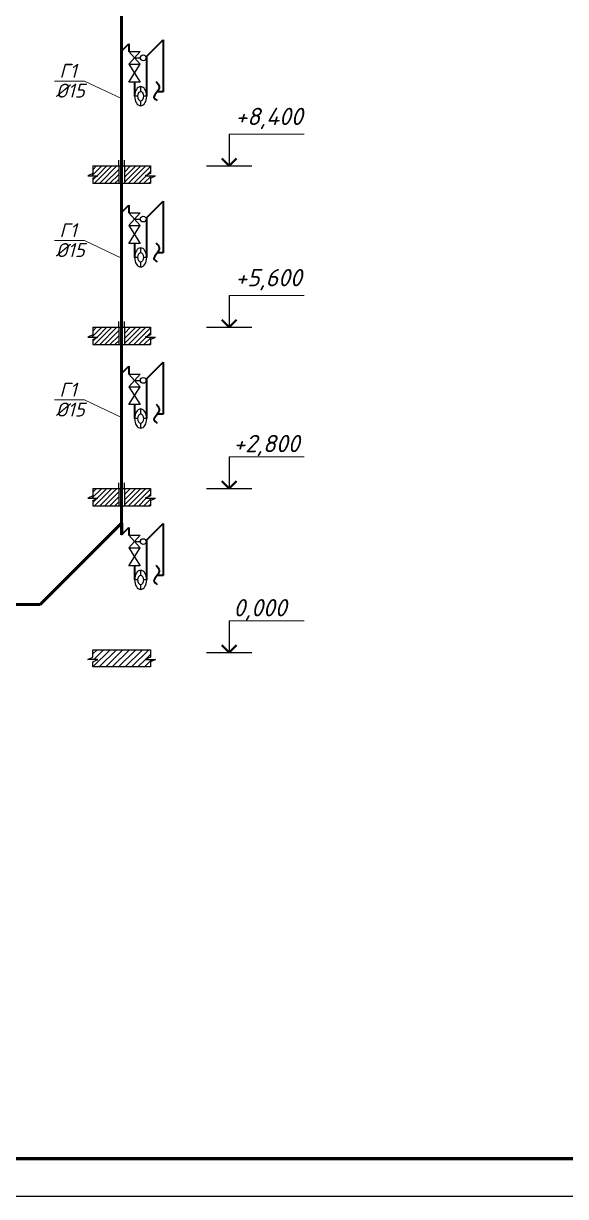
# Model space of a CAD drawing. Header units: millimetres. Extents: x -710977 to 10671, y -929782 to 89628.
# Drawn here: x 1067 to 1139, y 4268.8 to 4424.6 of the extents above; entities that cross this region are included whole.
import ezdxf

# ---------------------------------------------------------------- set-up
doc = ezdxf.new("R2010")
doc.units = ezdxf.units.MM
doc.header["$LTSCALE"] = 0.4
for name, color, linetype in [('А1', 7, 'Continuous'), ('аксонометрия', 84, 'Continuous'), ('кварталыИнфо', 7, 'Continuous')]:
    doc.layers.add(name, color=color, linetype=linetype)
for name, color, linetype, lineweight in [('здания', 7, 'Continuous', 25), ('Надписи', 7, 'Continuous', 20), ('основной', 7, 'Continuous', 60)]:
    doc.layers.add(name, color=color, linetype=linetype, lineweight=lineweight)
doc.styles.add('текстовый', font='isocpeui.ttf', dxfattribs={"height": 5})
pattern_1 = [(45, (693.2439, 4259.29185), (-0.33808543, 0.33808543), [])]
pattern_2 = [(45, (693.2439, 4280.71185), (-0.33808543, 0.33808543), [])]

msp = doc.modelspace()

# ---------------------------------------------------------------- hatches: boundary and pattern name
at = {"layer": 'аксонометрия', "lineweight": 25}
h = msp.add_hatch(dxfattribs=at)
h.set_pattern_fill('ANSI31', scale=3.825, style=0)
h.set_pattern_definition([(45, (693.2439, 4302.13185), (-0.33808543, 0.33808543), [])])
h.paths.add_polyline_path([(1079.679, 4403.401), (1079.679, 4405.696), (1076.236, 4405.696), (1076.236, 4404.708), (1075.558, 4404.396), (1076.915, 4404.396), (1076.236, 4404.083), (1076.236, 4403.401)])
h = msp.add_hatch(dxfattribs=at)
h.set_pattern_fill('ANSI31', scale=3.825, style=0)
h.set_pattern_definition(pattern_2)
h.paths.add_polyline_path([(1084.565, 4404.396), (1083.208, 4404.396), (1083.886, 4404.708), (1083.886, 4405.696), (1080.444, 4405.696), (1080.444, 4403.401), (1083.886, 4403.401), (1083.886, 4404.083)])
h = msp.add_hatch(dxfattribs=at)
h.set_pattern_fill('ANSI31', scale=3.825, style=0)
h.set_pattern_definition(pattern_2)
h.paths.add_polyline_path([(1079.679, 4381.981), (1079.679, 4384.276), (1076.236, 4384.276), (1076.236, 4383.288), (1075.558, 4382.976), (1076.915, 4382.976), (1076.236, 4382.663), (1076.236, 4381.981)])
h = msp.add_hatch(dxfattribs=at)
h.set_pattern_fill('ANSI31', scale=3.825, style=0)
h.set_pattern_definition(pattern_1)
h.paths.add_polyline_path([(1084.565, 4382.976), (1083.208, 4382.976), (1083.886, 4383.288), (1083.886, 4384.276), (1080.444, 4384.276), (1080.444, 4381.981), (1083.886, 4381.981), (1083.886, 4382.663)])
h = msp.add_hatch(dxfattribs=at)
h.set_pattern_fill('ANSI31', scale=3.825, style=0)
h.set_pattern_definition(pattern_1)
h.paths.add_polyline_path([(1079.679, 4360.561), (1079.679, 4362.856), (1076.236, 4362.856), (1076.236, 4361.868), (1075.558, 4361.556), (1076.915, 4361.556), (1076.236, 4361.243), (1076.236, 4360.561)])
h = msp.add_hatch(dxfattribs=at)
h.set_pattern_fill('ANSI31', scale=3.825, style=0)
h.set_pattern_definition([(45, (693.2439, 4237.87185), (-0.33808543, 0.33808543), [])])
h.paths.add_polyline_path([(1084.565, 4361.556), (1083.208, 4361.556), (1083.886, 4361.868), (1083.886, 4362.856), (1080.444, 4362.856), (1080.444, 4360.561), (1083.886, 4360.561), (1083.886, 4361.243)])
at = {"layer": 'кварталыИнфо', "ltscale": 0.12}
h = msp.add_hatch(dxfattribs=at)
h.set_pattern_fill('ANSI31', color=256, scale=0.19125)
h.set_pattern_definition([(45, (603.934, 1106.00935), (-0.4293685, 0.4293685), [])])
h.paths.add_polyline_path([(1076.915, 4340.136), (1075.558, 4340.136), (1076.236, 4340.448), (1076.236, 4341.436), (1083.886, 4341.436), (1083.886, 4340.448), (1083.208, 4340.136), (1084.565, 4340.136), (1083.886, 4339.823), (1083.886, 4339.141), (1076.236, 4339.141), (1076.236, 4339.823)])

# ---------------------------------------------------------------- linework, layer by layer
at = {"color": 7, "lineweight": 35}
for p, q in [((1080.061, 4420.95), (1081.035, 4421.924)), ((1081.035, 4421.924), (1081.035, 4420.901)), ((1083.395, 4420.289), (1085.559, 4422.453)), ((1085.559, 4422.453), (1085.559, 4415.568)), ((1083.395, 4414.972), (1083.395, 4420.289)), ((1081.789, 4416.831), (1081.789, 4414.972)), ((1085.559, 4415.568), (1084.794, 4415.568)), ((1083.395, 4398.869), (1085.559, 4401.033)), ((1085.559, 4401.033), (1085.559, 4394.148)), ((1080.061, 4399.53), (1081.035, 4400.504)), ((1081.035, 4400.504), (1081.035, 4399.481)), ((1083.395, 4393.552), (1083.395, 4398.869)), ((1081.789, 4395.411), (1081.789, 4393.552)), ((1085.559, 4394.148), (1084.794, 4394.148)), ((1083.395, 4377.449), (1085.559, 4379.613)), ((1085.559, 4379.613), (1085.559, 4372.728)), ((1080.061, 4378.11), (1081.035, 4379.084)), ((1081.035, 4379.084), (1081.035, 4378.061)), ((1083.395, 4372.132), (1083.395, 4377.449)), ((1081.789, 4373.991), (1081.789, 4372.132)), ((1085.559, 4372.728), (1084.794, 4372.728)), ((1080.061, 4356.69), (1081.035, 4357.664)), ((1081.035, 4357.664), (1081.035, 4356.641)), ((1083.395, 4356.029), (1085.559, 4358.193)), ((1085.559, 4358.193), (1085.559, 4351.308)), ((1083.395, 4350.712), (1083.395, 4356.029)), ((1081.789, 4352.571), (1081.789, 4350.712)), ((1085.559, 4351.308), (1084.794, 4351.308))]:
    msp.add_line(p, q, dxfattribs=at)
at = {"color": 7, "lineweight": 20}
for p, q in [((1071.157, 4416.985), (1075.121, 4416.985)), ((1075.121, 4416.985), (1080.061, 4414.654)), ((1094.334, 4409.906), (1104.319, 4409.906)), ((1071.157, 4395.801), (1075.121, 4395.801)), ((1075.121, 4395.801), (1080.061, 4393.47)), ((1094.334, 4388.486), (1104.319, 4388.486)), ((1071.157, 4374.617), (1075.121, 4374.617)), ((1075.121, 4374.617), (1080.061, 4372.286)), ((1094.334, 4367.066), (1104.319, 4367.066)), ((1094.334, 4345.256), (1104.319, 4345.256))]:
    msp.add_line(p, q, dxfattribs=at)
at = {"color": 7, "lineweight": 25}
for p, q in [((1094.334, 4409.906), (1094.334, 4405.696)), ((1091.317, 4405.696), (1097.352, 4405.696)), ((1094.334, 4388.486), (1094.334, 4384.276)), ((1091.317, 4384.276), (1097.352, 4384.276)), ((1094.334, 4367.066), (1094.334, 4362.856)), ((1091.317, 4362.856), (1097.352, 4362.856)), ((1094.334, 4345.256), (1094.334, 4341.046)), ((1091.317, 4341.046), (1097.352, 4341.046))]:
    msp.add_line(p, q, dxfattribs=at)
at = {"color": 7, "lineweight": 35}
for points in [[(1084.637, 4416.907), (1085.039, 4416.238), (1084.743, 4415.499), (1084.36, 4414.822), (1084.803, 4414.38)], [(1084.637, 4395.487), (1085.039, 4394.818), (1084.743, 4394.079), (1084.36, 4393.402), (1084.803, 4392.96)], [(1084.637, 4374.067), (1085.039, 4373.398), (1084.743, 4372.659), (1084.36, 4371.982), (1084.803, 4371.54)], [(1084.637, 4352.647), (1085.039, 4351.978), (1084.743, 4351.239), (1084.36, 4350.562), (1084.803, 4350.12)]]:
    msp.add_spline(points, degree=3, dxfattribs=at)
at = {"layer": 'А1'}
msp.add_line((1687.544, 4268.791), (846.544, 4268.791), dxfattribs=at)
at = {"layer": 'аксонометрия', "color": 7, "lineweight": 53}
for p, q in [((1080.061, 4356.713), (1080.061, 4528.073)), ((1080.061, 4358.243), (1080.061, 4359.876))]:
    msp.add_line(p, q, dxfattribs=at)
at = {"layer": 'аксонометрия', "color": 7, "lineweight": 25}
for p, q in [((1081.789, 4420.059), (1082.554, 4420.059)), ((1082.193, 4414.972), (1081.789, 4414.972)), ((1082.592, 4415.573), (1082.592, 4416.236)), ((1083.395, 4414.972), (1082.99, 4414.972)), ((1082.592, 4413.708), (1082.592, 4414.371)), ((1076.236, 4405.696), (1083.886, 4405.696)), ((1076.236, 4405.696), (1076.236, 4404.708)), ((1079.679, 4405.696), (1079.679, 4406.461)), ((1079.679, 4405.696), (1079.679, 4403.401)), ((1080.444, 4405.696), (1080.444, 4406.461)), ((1080.444, 4405.696), (1080.444, 4403.401)), ((1083.886, 4405.696), (1083.886, 4404.708)), ((1076.236, 4404.708), (1075.558, 4404.396)), ((1075.558, 4404.396), (1076.915, 4404.396)), ((1076.236, 4404.083), (1076.915, 4404.396)), ((1076.236, 4404.083), (1076.236, 4403.401)), ((1083.886, 4404.708), (1083.208, 4404.396)), ((1083.208, 4404.396), (1084.565, 4404.396)), ((1083.886, 4404.083), (1084.565, 4404.396)), ((1083.886, 4404.083), (1083.886, 4403.401)), ((1076.236, 4403.401), (1083.886, 4403.401)), ((1080.061, 4403.401), (1080.061, 4399.576)), ((1081.789, 4398.639), (1082.554, 4398.639)), ((1082.592, 4394.153), (1082.592, 4394.816)), ((1082.193, 4393.552), (1081.789, 4393.552)), ((1083.395, 4393.552), (1082.99, 4393.552)), ((1082.592, 4392.288), (1082.592, 4392.951)), ((1076.236, 4384.276), (1083.886, 4384.276)), ((1076.236, 4384.276), (1076.236, 4383.288)), ((1079.679, 4384.276), (1079.679, 4385.041)), ((1079.679, 4384.276), (1079.679, 4381.981)), ((1080.444, 4384.276), (1080.444, 4385.041)), ((1080.444, 4384.276), (1080.444, 4381.981)), ((1083.886, 4384.276), (1083.886, 4383.288)), ((1076.236, 4383.288), (1075.558, 4382.976)), ((1075.558, 4382.976), (1076.915, 4382.976)), ((1076.236, 4382.663), (1076.915, 4382.976)), ((1076.236, 4382.663), (1076.236, 4381.981)), ((1083.886, 4383.288), (1083.208, 4382.976)), ((1083.208, 4382.976), (1084.565, 4382.976)), ((1083.886, 4382.663), (1084.565, 4382.976)), ((1083.886, 4382.663), (1083.886, 4381.981)), ((1076.236, 4381.981), (1083.886, 4381.981)), ((1081.789, 4377.219), (1082.554, 4377.219)), ((1082.592, 4372.733), (1082.592, 4373.396)), ((1082.193, 4372.132), (1081.789, 4372.132)), ((1082.592, 4370.868), (1082.592, 4371.531)), ((1083.395, 4372.132), (1082.99, 4372.132)), ((1079.679, 4362.856), (1079.679, 4363.621)), ((1080.444, 4362.856), (1080.444, 4363.621)), ((1076.236, 4362.856), (1083.886, 4362.856)), ((1076.236, 4362.856), (1076.236, 4361.868)), ((1079.679, 4362.856), (1079.679, 4360.561)), ((1080.444, 4362.856), (1080.444, 4360.561)), ((1083.886, 4362.856), (1083.886, 4361.868)), ((1076.236, 4361.868), (1075.558, 4361.556)), ((1075.558, 4361.556), (1076.915, 4361.556)), ((1076.236, 4361.243), (1076.915, 4361.556)), ((1076.236, 4361.243), (1076.236, 4360.561)), ((1083.886, 4361.868), (1083.208, 4361.556)), ((1083.208, 4361.556), (1084.565, 4361.556)), ((1083.886, 4361.243), (1084.565, 4361.556)), ((1083.886, 4361.243), (1083.886, 4360.561)), ((1081.789, 4355.799), (1082.554, 4355.799)), ((1082.592, 4351.313), (1082.592, 4351.976)), ((1082.193, 4350.712), (1081.789, 4350.712)), ((1082.592, 4349.448), (1082.592, 4350.111)), ((1083.395, 4350.712), (1082.99, 4350.712))]:
    msp.add_line(p, q, dxfattribs=at)
at = {"layer": 'аксонометрия'}
msp.add_line((1076.236, 4360.561), (1083.886, 4360.561), dxfattribs=at)
at = {"layer": 'аксонометрия', "color": 7, "lineweight": 60}
msp.add_line((1080.061, 4358.243), (1080.061, 4356.713), dxfattribs=at)
at = {"layer": 'аксонометрия', "color": 7, "lineweight": 25}
msp.add_lwpolyline([(1076.915, 4340.136), (1075.558, 4340.136), (1076.236, 4340.448), (1076.236, 4341.436), (1083.886, 4341.436), (1083.886, 4340.448), (1083.208, 4340.136), (1084.565, 4340.136), (1083.886, 4339.823), (1083.886, 4339.141), (1076.236, 4339.141), (1076.236, 4339.823)], close=True, dxfattribs=at)
for centre in [(1082.936, 4420.059), (1082.936, 4398.639), (1082.936, 4377.219), (1082.936, 4355.799)]:
    msp.add_circle(centre, 0.383, dxfattribs=at)
at = {"layer": 'аксонометрия', "color": 7, "lineweight": 25, "extrusion": (0, 0, -1)}
for centre, major_axis, ratio in [((1082.592, 4414.972), (0, -1.264), 0.6353435), ((1082.592, 4414.972), (0, -0.601), 0.6634455), ((1082.592, 4393.552), (0, -1.264), 0.6353435), ((1082.592, 4393.552), (0, -0.601), 0.6634455), ((1082.592, 4372.132), (0, -1.264), 0.6353435), ((1082.592, 4372.132), (0, -0.601), 0.6634455), ((1082.592, 4350.712), (0, -1.264), 0.6353435), ((1082.592, 4350.712), (0, -0.601), 0.6634455)]:
    msp.add_ellipse(centre, major_axis=major_axis, ratio=ratio, dxfattribs=at)
at = {"layer": 'кварталыИнфо', "ltscale": 0.12}
for p, q in [((1081.035, 4420.901), (1082.542, 4420.901)), ((1082.542, 4419.218), (1081.035, 4420.901)), ((1082.542, 4420.901), (1081.035, 4419.218)), ((1081.035, 4419.218), (1082.542, 4419.218)), ((1081.035, 4416.831), (1082.542, 4419.218)), ((1081.035, 4419.218), (1082.542, 4416.831)), ((1082.542, 4416.831), (1081.035, 4416.831)), ((1081.035, 4399.481), (1082.542, 4399.481)), ((1082.542, 4397.798), (1081.035, 4399.481)), ((1082.542, 4399.481), (1081.035, 4397.798)), ((1081.035, 4397.798), (1082.542, 4397.798)), ((1081.035, 4395.411), (1082.542, 4397.798)), ((1081.035, 4397.798), (1082.542, 4395.411)), ((1082.542, 4395.411), (1081.035, 4395.411)), ((1081.035, 4378.061), (1082.542, 4378.061)), ((1082.542, 4376.378), (1081.035, 4378.061)), ((1082.542, 4378.061), (1081.035, 4376.378)), ((1081.035, 4376.378), (1082.542, 4376.378)), ((1081.035, 4373.991), (1082.542, 4376.378)), ((1081.035, 4376.378), (1082.542, 4373.991)), ((1082.542, 4373.991), (1081.035, 4373.991)), ((1081.035, 4356.641), (1082.542, 4356.641)), ((1082.542, 4354.958), (1081.035, 4356.641)), ((1082.542, 4356.641), (1081.035, 4354.958)), ((1081.035, 4354.958), (1082.542, 4354.958)), ((1081.035, 4352.571), (1082.542, 4354.958)), ((1081.035, 4354.958), (1082.542, 4352.571)), ((1082.542, 4352.571), (1081.035, 4352.571))]:
    msp.add_line(p, q, dxfattribs=at)
at = {"layer": 'Надписи', "color": 7, "linetype": 'ByBlock', "lineweight": 40, "ltscale": 0.2}
for p, q in [((1094.334, 4405.696), (1093.361, 4406.67)), ((1094.334, 4405.696), (1095.308, 4406.67)), ((1094.334, 4384.276), (1093.361, 4385.25)), ((1094.334, 4384.276), (1095.308, 4385.25)), ((1094.334, 4362.856), (1093.361, 4363.83)), ((1094.334, 4362.856), (1095.308, 4363.83)), ((1094.334, 4341.046), (1093.361, 4342.02)), ((1094.334, 4341.046), (1095.308, 4342.02))]:
    msp.add_line(p, q, dxfattribs=at)
at = {"layer": 'Надписи', "color": 7, "linetype": 'ByBlock', "lineweight": 53, "ltscale": 0.2}
for p, q in [((1069.243, 4347.425), (1080.061, 4358.243)), ((1044.625, 4347.425), (1069.243, 4347.425))]:
    msp.add_line(p, q, dxfattribs=at)
at = {"layer": 'основной'}
msp.add_line((1682.544, 4273.791), (866.544, 4273.791), dxfattribs=at)

# ---------------------------------------------------------------- texts
at = {"color": 7, "lineweight": 20, "char_height": 2.295, "width": 11.43295, "attachment_point": 1, "style": 'текстовый'}
for s, insert in [('{\\fISOCPEUR|b0|i1|c0|p34;+8,400}', (1095.169, 4413.43)), ('{\\fISOCPEUR|b0|i1|c0|p34;+5,600}', (1095.169, 4392.01)), ('{\\fISOCPEUR|b0|i1|c0|p34;+2,800}', (1094.91, 4369.97)), ('{\\fISOCPEUR|b0|i1|c204|p34;0\\fISOCPEUR|b0|i1|c0|p34;,\\fISOCPEUR|b0|i1|c204|p34;0\\fISOCPEUR|b0|i1|c0|p34;00}', (1094.91, 4348.16))]:
    msp.add_mtext(s, dxfattribs=dict(at, insert=insert))
at = {"layer": 'здания', "color": 7, "lineweight": 20, "char_height": 1.848, "width": 13.48137, "attachment_point": 1, "style": 'текстовый'}
for s, insert in [('{\\fISOCPEUR|b0|i1|c204|p34;Г1}', (1071.798, 4419.268)), ('{\\fISOCPEUR|b0|i1|c204|p34;%%C15}', (1071.299, 4416.631)), ('{\\fISOCPEUR|b0|i1|c204|p34;Г1}', (1071.798, 4398.085)), ('{\\fISOCPEUR|b0|i1|c204|p34;%%C15}', (1071.299, 4395.448)), ('{\\fISOCPEUR|b0|i1|c204|p34;Г1}', (1071.798, 4376.901)), ('{\\fISOCPEUR|b0|i1|c204|p34;%%C15}', (1071.299, 4374.264))]:
    msp.add_mtext(s, dxfattribs=dict(at, insert=insert))

doc.saveas('drawing.dxf')
